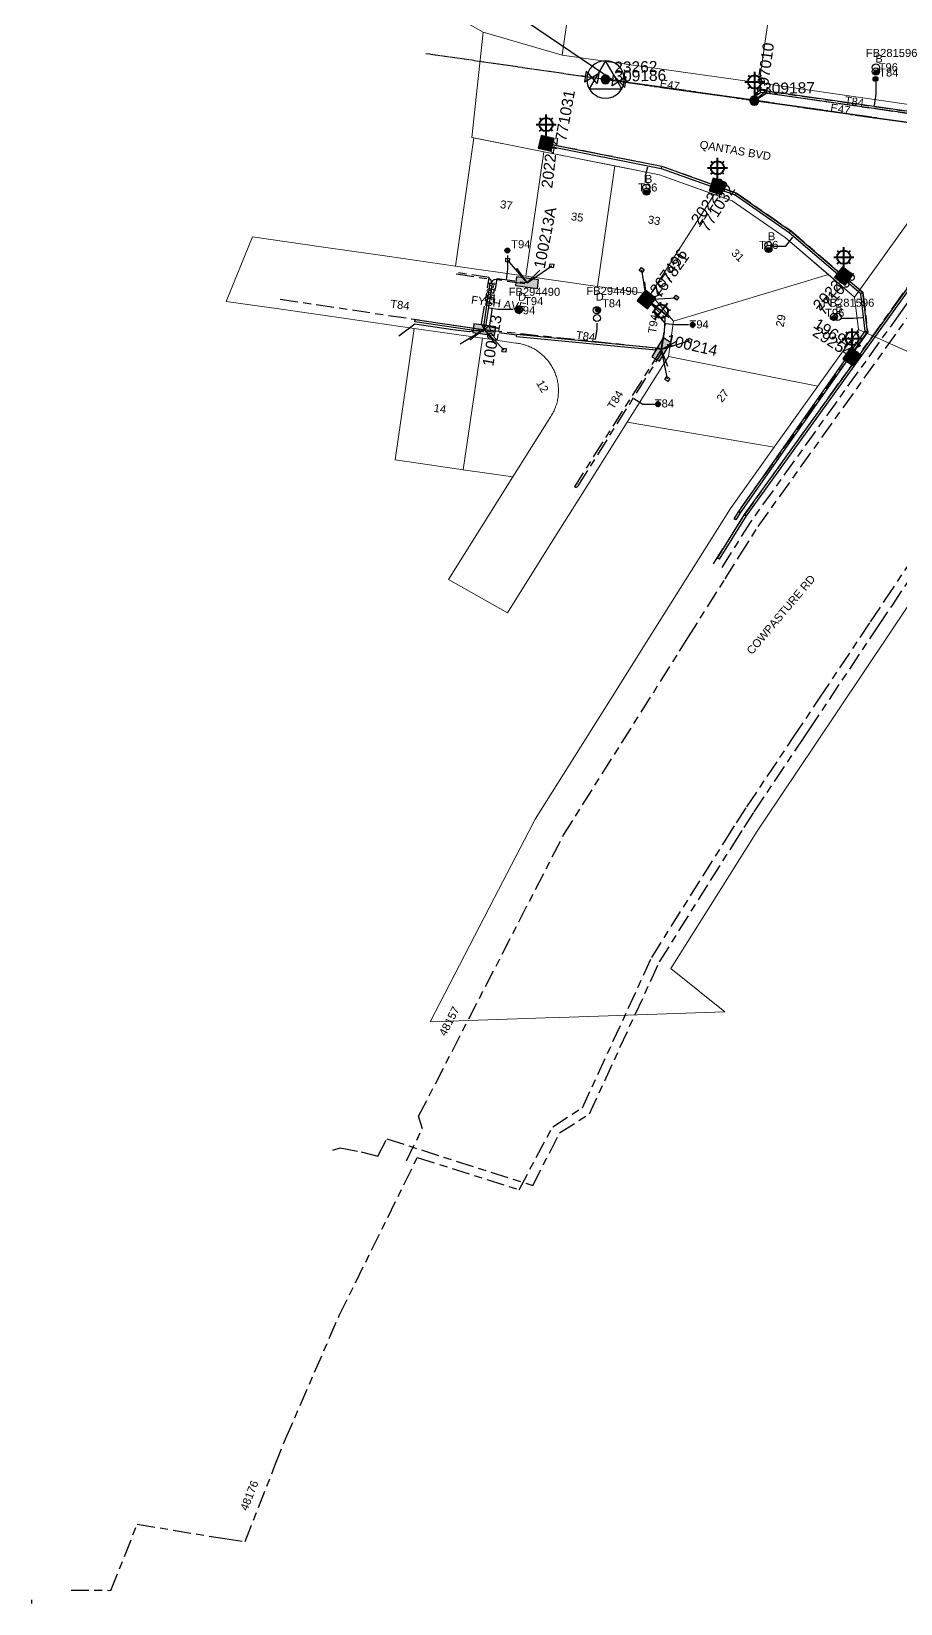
# Model space of a CAD drawing. Header units: metres. Extents: x 300929 to 302396, y 6244220 to 6246836.
# Drawn here: x 301097.3 to 301292.7, y 6244220 to 6244573.6 of the extents above; entities that cross this region are included whole.
import ezdxf
from ezdxf.enums import TextEntityAlignment as Align

# ---------------------------------------------------------------- set-up
doc = ezdxf.new("R2010")
doc.units = ezdxf.units.M
doc.linetypes.add('Cable Exist OH', pattern=[1, 1, 0])
doc.linetypes.add('Cable Exist UG', pattern=[8.2, 4, -1.2, 1.8, -1.2])
doc.layers.get('0').update_dxf_attribs({"color": 6})
doc.layers.add('Cadastre Land Parcels_SP_EXT', color=7, linetype='Continuous', lineweight=5)
doc.layers.add('Cadastre Roads_SP_EXT', color=7, linetype='Continuous', lineweight=5)
for name, color, linetype in [('Duct_SP_EXT', 7, 'Continuous'), ('Equip_LV_EXT', 7, 'Continuous'), ('Equip_SP_SL_EXT', 7, 'Continuous'), ('Mains_HV_EXT', 7, 'Continuous'), ('Mains_LV_EXT', 7, 'Continuous'), ('Mains_SL_EXT', 7, 'Continuous'), ('Services_SP_EXT', 7, 'Continuous'), ('Sub_SP_TR_HV_LV_EXT', 7, 'Continuous'), ('SupportsOH_SP_TR_HV_LV_SL_EXT', 7, 'Continuous'), ('SupportsUG_SP_LV_EXT', 7, 'Continuous'), ('SupportsUG_SP_LV_SL_EXT', 7, 'Continuous'), ('Trench_SP_EXT', 7, 'Continuous')]:
    doc.layers.add(name, color=color, linetype=linetype)
doc.styles.add('COLUMN_LABEL', font='arial.ttf')
doc.styles.add('iecARIAL', font='arial.ttf', dxfattribs={"height": 2})
doc.styles.add('POLE_LABEL', font='arial.ttf')
doc.styles.get("Standard").update_dxf_attribs({"font": 'arial.ttf'})

# ---------------------------------------------------------------- blocks, each defined once
blk = doc.blocks.new('SUB_POLE_EXT')
blk.add_wipeout([(0, 4.22), (0.42, 4.2), (0.83, 4.14), (1.21, 4.05), (1.62, 3.9), (1.99, 3.72), (2.35, 3.51), (2.68, 3.26), (2.99, 2.99), (3.28, 2.66), (3.52, 2.34), (3.76, 1.92), (3.9, 1.62), (4.04, 1.23), (4.18, 0.63), (4.22, 0), (4.18, -0.61), (4.06, -1.15), (3.9, -1.62), (3.58, -2.24), (3.22, -2.73), (2.97, -3.01), (2.68, -3.26), (2.36, -3.5), (2, -3.72), (1.64, -3.89), (1.25, -4.03), (0.82, -4.14), (0.42, -4.2), (0, -4.22), (-0.41, -4.2), (-0.8, -4.15), (-1.21, -4.05), (-1.62, -3.9), (-1.99, -3.73), (-2.35, -3.51), (-2.68, -3.26), (-2.96, -3.02), (-3.23, -2.72), (-3.51, -2.35), (-3.71, -2.01), (-3.91, -1.6), (-4.05, -1.21), (-4.16, -0.76), (-4.22, -0.14), (-4.21, 0.39), (-4.14, 0.83), (-4.03, 1.27), (-3.9, 1.63), (-3.71, 2.02), (-3.5, 2.37), (-3.28, 2.67), (-2.99, 2.99), (-2.68, 3.27), (-2.33, 3.52), (-1.98, 3.73), (-1.63, 3.9), (-1.2, 4.05), (-0.78, 4.15), (-0.4, 4.21)])
blk.add_line((2.16, 0.48), (2.16, 0.48, 0))
blk.add_lwpolyline([(-4.22, 0, 1), (4.22, 0, 1)], format="xyb", close=True)
blk.add_lwpolyline([(2.14, 0.52), (0, 4.22), (-3.66, -2.11), (3.66, -2.11)], close=True)
for tag, height, flags, p in [('STREET_CODE', 0.2, 9, (1.5, 0)), ('ASSET_NUM', 2.5, 8, (2, 2)), ('CONSTRUCTED_VOLTAGE', 0.2, 9, (1.5, -0.2)), ('OPERATING_VOLTAGE', 0.2, 9, (1.5, -0.6)), ('OPERATED_BY', 0.2, 9, (1.5, -0.8)), ('ORIENTATION', 0.2, 9, (1.5, -1.2)), ('OWNED_BY', 0.2, 9, (1.5, -1.4)), ('SECONDARY_VOLTAGE', 0.2, 9, (1.5, -1.6)), ('STATE', 0.2, 9, (1.5, -1.8)), ('SUBSTATION_TYPE', 0.2, 9, (1.5, -2)), ('STREETNAME', 0.2, 9, (1.5, -2.8)), ('SUBURB', 0.2, 9, (1.5, -3)), ('Z', 0.2, 1, (1.5, -3.4)), ('NO_PHASES', 0.2, 9, (1.5, -0.4)), ('MAINTAINED_BY', 0.2, 9, (1.5, -1)), ('USAGE', 0.2, 9, (1.5, -2.2)), ('LEGEND', 0.2, 9, (1.5, -2.4)), ('LOCATION', 0.2, 9, (1.5, -2.6)), ('NOTES', 0.2, 9, (1.5, -3.2))]:
    blk.add_attdef(tag, text='', height=height, dxfattribs=dict(flags=flags)).set_placement(p, align=Align.MIDDLE_LEFT)
blk = doc.blocks.new('COLUMN_EXT')
blk.add_hatch(color=256).paths.add_polyline_path([(-1.49, 1.48), (-1.49, -1.49), (1.48, -1.49), (1.48, 1.48)])
blk.add_lwpolyline([(-1.49, -1.49), (1.48, -1.49), (1.48, 1.48), (-1.49, 1.48)], close=True)
for tag, height, style, flags, p in [('STRUCTURE_PLANT_NUMBER', 0.2, 'POLE_LABEL', 9, (1.81, 0.03)), ('ASSET_NUM', 2.5, 'COLUMN_LABEL', 8, (2, 2)), ('STREET_CODE', 0.2, 'COLUMN_LABEL', 9, (1.81, -0.2))]:
    blk.add_attdef(tag, text='', height=height, dxfattribs=dict(style=style, flags=flags)).set_placement(p, align=Align.MIDDLE_LEFT)
at = {"flags": 1}
blk.add_attdef('Z', (1.81, -2.35), '', height=0.2, dxfattribs=at)
at = {"flags": 9}
for tag, p in [('COLUMN_TYPE', (1.81, -0.4)), ('OWNED_BY', (1.81, -0.6)), ('STATE', (1.81, -0.8)), ('USAGE', (1.81, -1)), ('STREETNAME', (1.81, -1.6)), ('SUBURB', (1.81, -1.8)), ('LEGEND', (1.81, -1.2)), ('LOCATION', (1.81, -1.4)), ('NOTES', (1.81, -2))]:
    blk.add_attdef(tag, text='', height=0.2, dxfattribs=at).set_placement(p, align=Align.MIDDLE_LEFT)
blk = doc.blocks.new('PILLAR_EXT')
blk.add_hatch(color=256).paths.add_polyline_path([(-2.475, 0.99), (-2.475, -0.99), (2.475, -0.99), (2.475, 0.99)])
blk.add_lwpolyline([(-2.475, -0.99), (2.475, -0.99), (2.475, 0.99), (-2.475, 0.99)], close=True)
at = {"style": 'iecARIAL', "flags": 8}
blk.add_attdef('ASSET_NUM', (1.5, 3.5), '', height=2.5, dxfattribs=at)
for tag, p, flags in [('OWNED_BY', (0, -0.2), 9), ('STATE', (0, -0.4), 9), ('SUPPORT_TYPE', (0, -0.6), 9), ('STREETNAME', (0, -1.8), 9), ('SUBURB', (0, -2), 1), ('USAGE', (0, -0.8), 9), ('LEGEND', (0, -1), 9), ('LOCATION', (0, -1.2), 9), ('NOTES', (0, -1.4), 9), ('PARENT', (0, -1.6), 9)]:
    blk.add_attdef(tag, p, '', height=0.2, dxfattribs=dict(flags=flags))
blk = doc.blocks.new('DUCT_EXT')
blk.add_circle((0, 0.8), 0.8)
at = {"flags": 1}
blk.add_attdef('Z', (0, 0), '', height=0.2, dxfattribs=at)
at = {"flags": 9}
for tag, p in [('DUCT_CODE', (0, 0)), ('XSECT_TYPE', (0, -0.2)), ('STATE', (0, -0.6)), ('FB_REFERENCE', (0, -0.4)), ('NOTES', (0, -0.8))]:
    blk.add_attdef(tag, text='', height=0.2, dxfattribs=at).set_placement(p, align=Align.MIDDLE_LEFT)
blk = doc.blocks.new('LV_OH_LINKS_DISTFUSE_EXT')
for p, q in [((0, 0), (0.96, 0)), ((3.84, 0), (4.8, 0))]:
    blk.add_line(p, q)
blk.add_lwpolyline([(3.84, -1.2), (3.84, 1.2), (0.96, -1.2), (0.96, 1.2)], close=True)
at = {"flags": 9}
for tag, p in [('ACTUAL_STATUS', (0, 0)), ('CONSTRUCTED_VOLTAGE', (0, -0.2)), ('OPERATING_VOLTAGE', (0, -0.6)), ('ORIENTATION', (0, -0.8)), ('OWNED_BY', (0, -1)), ('STATE', (0, -1.2)), ('SWITCH_TYPE', (0, -1.4)), ('NO_PHASES', (0, -0.4)), ('USAGE', (0, -1.6)), ('NOTES', (0, -1.8))]:
    blk.add_attdef(tag, text='', height=0.2, dxfattribs=at).set_placement(p, align=Align.MIDDLE_LEFT)
at = {"flags": 1}
blk.add_attdef('Z', (0, 0), '', height=0.2, dxfattribs=at)
blk = doc.blocks.new('*U53')
at = {"lineweight": 40}
for p, q in [((-2.25, 4.22), (2.25, 4.22)), ((-1.46, 5.68), (-1.06, 5.28)), ((0, 1.97), (0, 6.47)), ((1.46, 5.68), (1.06, 5.28)), ((-1.46, 2.76), (-1.06, 3.16)), ((0, 0), (0, 2.72)), ((1.46, 2.76), (1.06, 3.16))]:
    blk.add_line(p, q, dxfattribs=at)
blk.add_circle((0, 4.22), 1.5, dxfattribs=at)
at = {"style": 'iecARIAL', "flags": 8}
blk.add_attdef('ASSET_NUM', (1.5, 1.5), '', height=2.5, dxfattribs=at)
for tag, p, height, flags in [('OPERATING_VOLTAGE', (0.98, -1.65), 0.2, 9), ('ORIENTATION', (0.98, -1.85), 0.2, 9), ('OWNED_BY', (0.98, -2.05), 0.2, 9), ('STATE', (0.98, -2.25), 0.2, 9), ('CONSTRUCTED_VOLTAGE', (0.98, -0.65), 0.2, 9), ('CONTROL_TYPE', (0.98, -0.85), 0.2, 9), ('LANTERN_PURPOSE', (0.98, -1.05), 0.2, 9), ('LANTERN_TYPE', (0.98, -1.25), 0.2, 9), ('NO_PHASES', (0.98, -1.45), 0.2, 9), ('USAGE', (0.98, -2.45), 0.2, 9), ('CEXIST', (0.98, -2.65), 0.2, 9), ('CNEW', (0.98, -2.85), 0.2, 9), ('CNUMBER', (0.98, -3.05), 0.2, 9), ('CREMOVE', (0.98, -3.25), 0.2, 9), ('CREPLACE', (0.98, -3.45), 0.2, 9), ('LKINGHEIGHT', (0.98, -3.65), 0.2, 9), ('LNUMBER', (2.18, -3.25), 2.5, 8), ('LBRACKET', (0.98, -3.85), 0.2, 9), ('LBRACKETVOCAB', (0.98, -4.05), 0.2, 9), ('LCATEGORY', (0.98, -4.25), 0.2, 9), ('LCHARGE1', (0.98, -4.45), 0.2, 9), ('LCHARGE1PERCENT', (0.98, -4.65), 0.2, 9), ('LCHARGE2', (0.98, -4.85), 0.2, 9), ('LCHARGE2PERCENT', (0.98, -5.05), 0.2, 9), ('LCHARGE3', (0.98, -5.25), 0.2, 9), ('LCHARGE3PERCENT', (0.98, -5.45), 0.2, 9), ('LEXIST', (0.98, -5.65), 0.2, 9), ('LLAMP', (0.98, -5.85), 0.2, 9), ('LLAMPVOCAB', (0.98, -6.05), 0.2, 9), ('LMAST', (0.98, -6.25), 0.2, 9), ('LMASTVOCAB', (0.98, -6.45), 0.2, 9), ('LNEW', (0.98, -6.65), 0.2, 9), ('LANTNUMBER', (0.98, -6.85), 0.2, 9), ('LOUTREACH', (0.98, -7.25), 0.2, 9), ('STREETNAME', (0.98, -9.25), 0.2, 9), ('SUBURB', (0.98, -9.45), 0.2, 1), ('LOUTREACHVOCAB', (0.98, -7.45), 0.2, 9), ('LRATECODE', (0.98, -7.65), 0.2, 9), ('LREMOVE', (0.98, -7.85), 0.2, 9), ('LREPLACE', (0.98, -8.05), 0.2, 9), ('LTYPE', (0.98, -8.25), 0.2, 9), ('LTYPEVOCAB', (0.98, -8.45), 0.2, 9), ('LEGEND', (0.98, -8.65), 0.2, 9), ('LOCATION', (0.98, -8.85), 0.2, 9), ('NOTES', (0.98, -9.05), 0.2, 9)]:
    blk.add_attdef(tag, p, '', height=height, dxfattribs=dict(flags=flags))
blk = doc.blocks.new('CCP_EXT')
blk.add_wipeout([(0, 0.57), (0.57, 0), (0, -0.57), (-0.57, 0)])
blk.add_lwpolyline([(-0.57, 0), (0, 0.57), (0.57, 0), (0, -0.57), (-0.57, 0)])
at = {"flags": 1}
blk.add_attdef('Z', (0, 0), '', height=0.2, dxfattribs=at)
at = {"flags": 9}
for tag, p in [('CCP_TYPE', (0, 0)), ('CONSTRUCTED_VOLTAGE', (0, -0.2)), ('OPERATING_VOLTAGE', (0, -0.6)), ('ORIENTATION', (0, -0.8)), ('OWNED_BY', (0, -1)), ('STATE', (0, -1.8)), ('NO_PHASES', (0, -0.4)), ('USAGE', (0, -1.2)), ('LEGEND', (0, -1.4)), ('LIFE_SUPPORT', (0, -1.6)), ('NOTES', (0, -2))]:
    blk.add_attdef(tag, text='', height=0.2, dxfattribs=at).set_placement(p, align=Align.MIDDLE_LEFT)
blk = doc.blocks.new('POLE_EXT')
blk.add_hatch(color=256).paths.add_polyline_path([(-1, 0, 1), (1, 0, 1)])
blk.add_lwpolyline([(-1, 0, 1), (1, 0, 1)], format="xyb", close=True)
for tag, height, flags, p in [('pNumber', 2.5, 8, (-17.84, 2.07)), ('OWNED_BY', 0.2, 9, (1.35, -0.4)), ('SPECIAL_USE', 0.2, 9, (1.35, -0.8)), ('STATE', 0.2, 9, (1.35, -1)), ('cLV', 0.2, 9, (1.35, -1.4)), ('hDepth', 0.2, 9, (1.35, -1.6)), ('hDia', 0.2, 9, (1.35, -1.8)), ('cHV', 0.2, 9, (1.35, -2)), ('cLinedev', 0.2, 9, (1.35, -3.4)), ('PARENT', 0.2, 9, (1.35, -0.6)), ('USAGE', 0.2, 9, (1.35, -1.2)), ('LBRACKET', 0.2, 9, (1.35, -2.2)), ('LExisting', 0.2, 9, (1.35, -2.4)), ('LANTNUMBER', 0.2, 9, (1.35, -2.6)), ('LOther', 0.2, 9, (1.35, -2.8)), ('LRemove', 0.2, 9, (1.35, -3)), ('LEGEND', 0.2, 9, (1.35, -3.2)), ('LOCATION', 0.2, 9, (1.35, -3.6)), ('pExisting', 0.2, 9, (1.35, -3.8)), ('pFooting', 0.2, 9, (1.35, -4.4)), ('pNew', 0.2, 9, (1.35, -4.6)), ('pRelocate', 0.2, 9, (1.35, -5)), ('pRemove', 0.2, 9, (1.35, -5.2)), ('pReplace', 0.2, 9, (1.35, -5.4)), ('pStay', 0.2, 9, (1.35, -5.6)), ('pType', 0.2, 9, (1.35, -5.8)), ('cspan', 0.2, 9, (1.35, -6)), ('STREETNAME', 0.2, 9, (1.35, -6.2)), ('SUBURB', 0.2, 9, (1.35, -6.4)), ('OPERATED_BY', 0.2, 9, (1.36, -7.01)), ('PFNUMBER', 0.2, 9, (1.35, -4)), ('NEWPFNUMBER', 0.2, 9, (1.35, -4.2)), ('NOTES', 0.2, 9, (1.35, -6.6)), ('MAINTAINED_BY', 0.2, 9, (1.36, -6.81))]:
    blk.add_attdef(tag, text='', height=height, dxfattribs=dict(flags=flags)).set_placement(p, align=Align.MIDDLE_LEFT)
at = {"style": 'POLE_LABEL'}
for tag, height, flags, p in [('STRUCTURE_PLANT_NUMBER', 0.2, 9, (1.35, 0.03)), ('ASSET_NUM', 2.5, 8, (2, 2)), ('STREET_CODE', 0.2, 9, (1.35, -0.2))]:
    blk.add_attdef(tag, text='', height=height, dxfattribs=dict(at, flags=flags)).set_placement(p, align=Align.MIDDLE_LEFT)
at = {"flags": 1}
blk.add_attdef('Z', (1.35, -7.33), '', height=0.2, dxfattribs=at)
blk = doc.blocks.new('CABLE_LARGE_EXT')
h = blk.add_hatch(color=256)
edge = h.paths.add_edge_path()
edge.add_arc((0, 0.55), 0.55, 0, 360)
blk.add_circle((0, 0.55), 0.55)
at = {"flags": 1}
blk.add_attdef('Z', (0, 0), '', height=0.2, dxfattribs=at)
at = {"flags": 9}
for tag, p in [('COND_CODE', (0, 0)), ('STATE', (0, -0.4)), ('XSECT_SIZE', (0, -0.6)), ('FB_REFERENCE', (0, -0.2)), ('NOTES', (0, -0.8))]:
    blk.add_attdef(tag, text='', height=0.2, dxfattribs=at).set_placement(p, align=Align.MIDDLE_LEFT)

msp = doc.modelspace()

# ---------------------------------------------------------------- linework, layer by layer
at = {"layer": 'Cadastre Land Parcels_SP_EXT', "linetype": 'Continuous'}
for points in [[(301365.35, 6244623.15), (301393.24, 6244665.07), (301405.81, 6244693.79), (301282.41, 6244711.31), (301260.85, 6244562.09), (301311.59, 6244554.74), (301323.37, 6244560.02), (301365.35, 6244623.15)], [(301212.44, 6244546.58), (301196.72, 6244549.68), (301192.56, 6244520.86), (301208.4, 6244518.58), (301212.44, 6244546.58)], [(301228.45, 6244543.41), (301212.44, 6244546.58), (301208.4, 6244518.58), (301224.53, 6244516.25), (301228.45, 6244543.41)], [(301250.78, 6244536.99), (301238.45, 6244541.43), (301228.45, 6244543.41), (301224.53, 6244516.25), (301236.41, 6244514.53), (301250.78, 6244536.99)], [(301276.44, 6244518.94), (301266.73, 6244527.27), (301254.78, 6244535.55), (301250.78, 6244536.99), (301236.41, 6244514.53), (301241.59, 6244508.45), (301276.44, 6244518.94)], [(301283.19, 6244506.59), (301282.31, 6244513.91), (301276.44, 6244518.94), (301241.59, 6244508.45), (301240.45, 6244500.53), (301274.09, 6244493.86), (301283.19, 6244506.59)], [(301198.64, 6244504.63), (301183.3, 6244506.84), (301179.01, 6244477.27), (301182.72, 6244476.73), (301194.35, 6244475.05), (301198.64, 6244504.63)], [(301214.06, 6244487.06), (301214.21, 6244487.31), (301214.36, 6244487.56), (301214.5, 6244487.82), (301214.63, 6244488.08), (301214.75, 6244488.34), (301214.87, 6244488.61), (301214.98, 6244488.88), (301215.09, 6244489.15), (301215.18, 6244489.42), (301215.27, 6244489.7), (301215.35, 6244489.98), (301215.43, 6244490.26), (301215.49, 6244490.55), (301215.55, 6244490.83), (301215.6, 6244491.12), (301215.65, 6244491.41), (301215.68, 6244491.7), (301215.71, 6244491.99), (301215.73, 6244492.28), (301215.74, 6244492.57), (301215.74, 6244492.86), (301215.74, 6244493.15), (301215.73, 6244493.44), (301215.71, 6244493.73), (301215.68, 6244494.02), (301215.65, 6244494.31), (301215.6, 6244494.6), (301215.55, 6244494.88), (301215.49, 6244495.17), (301215.43, 6244495.45), (301215.35, 6244495.73), (301215.27, 6244496.01), (301215.18, 6244496.29), (301215.08, 6244496.57), (301214.98, 6244496.84), (301214.87, 6244497.11), (301214.75, 6244497.37), (301214.62, 6244497.64), (301214.49, 6244497.9), (301214.35, 6244498.15), (301214.2, 6244498.4), (301214.05, 6244498.65), (301213.89, 6244498.89), (301213.72, 6244499.13), (301213.55, 6244499.37), (301213.37, 6244499.6), (301213.18, 6244499.82), (301212.99, 6244500.04), (301212.79, 6244500.25), (301212.59, 6244500.46), (301212.38, 6244500.66), (301212.17, 6244500.86), (301211.95, 6244501.05), (301211.73, 6244501.24), (301211.5, 6244501.42), (301211.26, 6244501.59), (301211.02, 6244501.76), (301210.78, 6244501.92), (301210.53, 6244502.07), (301210.28, 6244502.22), (301210.02, 6244502.36), (301209.77, 6244502.49), (301209.5, 6244502.62), (301209.24, 6244502.74), (301208.97, 6244502.85), (301208.7, 6244502.95), (301208.42, 6244503.05), (301208.14, 6244503.14), (301207.86, 6244503.22), (301207.58, 6244503.29), (301207.3, 6244503.36), (301207.01, 6244503.42), (301206.73, 6244503.47), (301206.44, 6244503.51), (301206.15, 6244503.55), (301198.64, 6244504.63), (301194.35, 6244475.05), (301205.5, 6244473.44), (301213.9, 6244486.82), (301213.9, 6244486.82), (301214.06, 6244487.06)], [(301274.09, 6244493.86), (301240.45, 6244500.53), (301231.2, 6244485.79), (301264.26, 6244480.11), (301274.09, 6244493.86)]]:
    msp.add_lwpolyline(points, close=True, dxfattribs=at)
at = {"layer": 'Duct_SP_EXT'}
for p, q in [((301261.09, 6244560.45), (301260.14, 6244559.66)), ((301260.14, 6244559.66), (301260.29, 6244559.47)), ((301260.45, 6244559.29), (301260.29, 6244559.47)), ((301261.23, 6244559.94), (301260.45, 6244559.29)), ((301300.87, 6244554.77), (301261.09, 6244560.45)), ((301261.09, 6244560.45), (301261.16, 6244560.19)), ((301261.23, 6244559.94), (301261.16, 6244560.19)), ((301300.81, 6244554.29), (301261.23, 6244559.94)), ((301212.88, 6244547.98), (301212.93, 6244548.21)), ((301212.88, 6244547.98), (301238.84, 6244542.84)), ((301212.98, 6244548.45), (301212.93, 6244548.21)), ((301212.98, 6244548.45), (301238.97, 6244543.31)), ((301238.84, 6244542.84), (301238.91, 6244543.08)), ((301238.97, 6244543.31), (301238.91, 6244543.08)), ((301238.97, 6244543.31), (301251.44, 6244538.82)), ((301238.84, 6244542.84), (301251.28, 6244538.36)), ((301251.28, 6244538.36), (301251.36, 6244538.59)), ((301251.44, 6244538.82), (301251.36, 6244538.59)), ((301251.38, 6244538.33), (301251.46, 6244538.56)), ((301251.38, 6244538.33), (301255.46, 6244536.86)), ((301251.54, 6244538.78), (301251.46, 6244538.56)), ((301251.54, 6244538.78), (301255.68, 6244537.29)), ((301255.46, 6244536.86), (301255.57, 6244537.08)), ((301255.46, 6244536.86), (301267.63, 6244528.42)), ((301255.68, 6244537.29), (301255.57, 6244537.08)), ((301255.68, 6244537.29), (301267.92, 6244528.8)), ((301283.54, 6244501.04), (301309.44, 6244537.16)), ((301283.93, 6244500.76), (301309.83, 6244536.89)), ((301267.63, 6244528.42), (301267.78, 6244528.61)), ((301267.63, 6244528.42), (301279.6, 6244518.15)), ((301267.92, 6244528.8), (301267.78, 6244528.61)), ((301267.92, 6244528.8), (301279.92, 6244518.52)), ((301279.6, 6244518.15), (301279.76, 6244518.34)), ((301279.64, 6244518.12), (301279.8, 6244518.3)), ((301279.92, 6244518.52), (301279.76, 6244518.34)), ((301279.96, 6244518.48), (301279.8, 6244518.3)), ((301284.14, 6244514.9), (301279.96, 6244518.48)), ((301198.94, 6244507.35), (301200.42, 6244517.05)), ((301199.42, 6244507.28), (301200.9, 6244516.98)), ((301200.42, 6244517.05), (301200.66, 6244517.01)), ((301200.9, 6244516.98), (301200.66, 6244517.01)), ((301283.69, 6244514.65), (301279.64, 6244518.12)), ((301283.69, 6244514.65), (301283.91, 6244514.77)), ((301284.14, 6244514.9), (301283.91, 6244514.77)), ((301285.21, 6244506.08), (301284.14, 6244514.9)), ((301284.71, 6244506.2), (301283.69, 6244514.65)), ((301183.43, 6244508.3), (301183.47, 6244508.54)), ((301198.84, 6244506.08), (301183.43, 6244508.3)), ((301183.5, 6244508.77), (301183.47, 6244508.54)), ((301198.91, 6244506.55), (301183.5, 6244508.77)), ((301198.84, 6244506.08), (301198.87, 6244506.32)), ((301198.91, 6244506.55), (301198.87, 6244506.32)), ((301198.94, 6244507.35), (301199.18, 6244507.32)), ((301199.42, 6244507.28), (301199.18, 6244507.32)), ((301206.31, 6244505.06), (301206.34, 6244505.3)), ((301206.31, 6244505.06), (301237.64, 6244502)), ((301206.36, 6244505.54), (301206.34, 6244505.3)), ((301206.36, 6244505.54), (301237.68, 6244502.47)), ((301280.88, 6244500.84), (301284.71, 6244506.2)), ((301281.27, 6244500.56), (301285.21, 6244506.08)), ((301284.71, 6244506.2), (301284.96, 6244506.14)), ((301285.21, 6244506.08), (301284.96, 6244506.14)), ((301237.64, 6244502), (301237.66, 6244502.24)), ((301237.68, 6244502.47), (301237.66, 6244502.24)), ((301280.88, 6244500.84), (301256.23, 6244465.66)), ((301281.27, 6244500.56), (301256.63, 6244465.39)), ((301257.59, 6244465), (301283.54, 6244501.04)), ((301257.99, 6244464.73), (301283.93, 6244500.76)), ((301280.88, 6244500.84), (301281.07, 6244500.7)), ((301280.88, 6244500.84), (301281.07, 6244500.7)), ((301281.27, 6244500.56), (301281.07, 6244500.7)), ((301281.27, 6244500.56), (301281.07, 6244500.7)), ((301283.54, 6244501.04), (301283.74, 6244500.9)), ((301283.93, 6244500.76), (301283.74, 6244500.9)), ((301256.23, 6244465.66), (301255.21, 6244464.04)), ((301256.63, 6244465.39), (301255.61, 6244463.78)), ((301256.23, 6244465.66), (301256.43, 6244465.53)), ((301256.63, 6244465.39), (301256.43, 6244465.53)), ((301251.52, 6244455.2), (301257.59, 6244465)), ((301251.93, 6244454.95), (301257.99, 6244464.73)), ((301255.21, 6244464.04), (301255.41, 6244463.91)), ((301255.61, 6244463.78), (301255.41, 6244463.91)), ((301257.59, 6244465), (301257.79, 6244464.86)), ((301257.99, 6244464.73), (301257.79, 6244464.86)), ((301251.52, 6244455.2), (301251.73, 6244455.07)), ((301251.93, 6244454.95), (301251.73, 6244455.07))]:
    msp.add_line(p, q, dxfattribs=at)
for points in [[(301287.13, 6244562.21), (301287.13, 6244559.52), (301286.7, 6244556.97)], [(301235.34, 6244539.66), (301235.33, 6244541.25), (301235.8, 6244543.21)], [(301263.67, 6244525.32), (301266.87, 6244525.32), (301268.42, 6244527.39)], [(301205.57, 6244511.1), (301202.14, 6244511.1), (301200.2, 6244511.43)], [(301224.39, 6244508.01), (301224.39, 6244506.66), (301224.02, 6244504.39)], [(301244.97, 6244507.62), (301241.86, 6244507.62), (301239.95, 6244507.86)], [(301279.22, 6244509.13), (301281.97, 6244509.13), (301284.1, 6244509.34)], [(301237.43, 6244489.76), (301234.7, 6244489.76), (301232.72, 6244491)]]:
    msp.add_lwpolyline(points, dxfattribs=at)
at = {"layer": 'Mains_HV_EXT', "linetype": 'Cable Exist UG'}
for points in [[(301250.59, 6244453.88), (301257.31, 6244464.53), (301291.01, 6244511.58), (301291.01, 6244511.58), (301302.26, 6244527.3), (301325.87, 6244558.35), (301325.87, 6244558.35), (301331.01, 6244566.08)], [(301332.99, 6244565.47), (301327.5, 6244557.19), (301303.87, 6244526.11), (301292.63, 6244510.41), (301258.97, 6244463.41), (301252.32, 6244452.85)], [(301106.17, 6244223.08), (301115.13, 6244223.01), (301115.13, 6244223.01), (301121.04, 6244237.89), (301140.7, 6244234.65), (301145.27, 6244233.98), (301152, 6244251.12), (301154.39, 6244257.07), (301166.46, 6244284.85), (301184.01, 6244320.34), (301206.88, 6244313.12), (301206.88, 6244313.12), (301214.44, 6244327.28), (301214.44, 6244327.28), (301221.13, 6244331.56), (301236.72, 6244365.35), (301248.25, 6244383.74), (301253.23, 6244391.61), (301255.77, 6244395.67), (301258.09, 6244399.24), (301268.52, 6244414.81), (301274.46, 6244423.68), (301274.46, 6244423.68), (301285.92, 6244440.85), (301289.08, 6244445.59), (301296.07, 6244456.01)], [(301165.02, 6244322), (301166.65, 6244322.57), (301171.4, 6244321.67), (301175.16, 6244320.69), (301177.13, 6244324.56), (301209.99, 6244314.05), (301209.99, 6244314.05), (301215.98, 6244325.89), (301222.7, 6244330.19), (301238.48, 6244364.4), (301238.48, 6244364.4), (301249.94, 6244382.68), (301254.92, 6244390.54), (301254.92, 6244390.54), (301257.46, 6244394.6), (301259.75, 6244398.14), (301259.75, 6244398.14), (301270.89, 6244414.78), (301272.11, 6244416.59), (301272.11, 6244416.59), (301287.58, 6244439.74), (301290.74, 6244444.48), (301290.74, 6244444.48), (301297.74, 6244454.92)], [(301097.25, 6244220.84), (301097.25, 6244220.04)]]:
    msp.add_lwpolyline(points, dxfattribs=at)
at = {"layer": 'Mains_LV_EXT', "linetype": 'Cable Exist OH'}
msp.add_lwpolyline([(301259.69, 6244558.13), (301301.37, 6244552.14)], dxfattribs=at)
at = {"layer": 'Mains_LV_EXT', "linetype": 'Cable Exist UG'}
for points in [[(301259.79, 6244558.07), (301262.61, 6244559.81), (301262.61, 6244559.81), (301302.31, 6244554.07)], [(301199.05, 6244506.57), (301198.43, 6244507.93), (301200.19, 6244518.28), (301200.19, 6244518.28), (301192.75, 6244519.42)], [(301199.05, 6244506.57), (301200.28, 6244507.55), (301201.97, 6244518.08), (301201.97, 6244518.08), (301208.67, 6244517.14)], [(301153.19, 6244513.43), (301199.05, 6244506.57)], [(301235.47, 6244513.43), (301239.68, 6244509.16), (301239.68, 6244509.16), (301239.51, 6244506.07), (301238.87, 6244502.09)]]:
    msp.add_lwpolyline(points, dxfattribs=at)
at = {"layer": 'Mains_SL_EXT', "linetype": 'Cable Exist UG'}
for points in [[(301259.75, 6244558.05), (301262.35, 6244560.27), (301302.99, 6244554.43), (301302.99, 6244554.43), (301311.81, 6244553.19), (301322.79, 6244558.07), (301325.98, 6244557.58), (301325.98, 6244557.58), (301329.78, 6244563.26), (301329.52, 6244565.69)], [(301212.97, 6244548.49), (301238.99, 6244543.37), (301249.6, 6244539.54), (301251.49, 6244538.75)], [(301251.49, 6244538.75), (301252.98, 6244538.33), (301252.98, 6244538.33), (301255.71, 6244537.34), (301267.96, 6244528.85), (301278.42, 6244519.88), (301279.89, 6244518.64)], [(301279.89, 6244518.64), (301281.79, 6244516.99), (301281.79, 6244516.99), (301284.2, 6244514.93), (301285.27, 6244506.06), (301282.78, 6244502.58), (301281.78, 6244500.39)], [(301256.37, 6244465.61), (301256.8, 6244466.52), (301256.8, 6244466.52), (301280.48, 6244499.45), (301281.78, 6244500.39)]]:
    msp.add_lwpolyline(points, dxfattribs=at)
at = {"layer": 'Services_SP_EXT'}
for points in [[(301198.87, 6244506.6), (301195.65, 6244506.07), (301195.65, 6244506.07), (301192.01, 6244506.56), (301192.01, 6244506.56), (301183.44, 6244507.78), (301179.86, 6244505.11)], [(301199.05, 6244506.57), (301193.64, 6244503.29)]]:
    msp.add_lwpolyline(points, dxfattribs=at)
at = {"layer": 'Trench_SP_EXT', "linetype": 'Cable Exist UG'}
for points in [[(301259.79, 6244558.07), (301259.92, 6244559.15), (301260.64, 6244559.76)], [(301238.87, 6244502.09), (301239.8, 6244507.93), (301235.53, 6244512.94)], [(301199.05, 6244506.57), (301195.63, 6244504.03)], [(301206.34, 6244505.3), (301198.98, 6244506.28)], [(301199.05, 6244506.57), (301199.18, 6244507.32)], [(301238.87, 6244502.09), (301237.66, 6244502.24)]]:
    msp.add_lwpolyline(points, dxfattribs=at)
for points in [[(301192.75, 6244519.11), (301200.19, 6244517.99), (301200.19, 6244517.99, -0.425696), (301200.66, 6244517.01)], [(301208.16, 6244516.89), (301201.44, 6244517.82), (301201.44, 6244517.82, 0.348601), (301200.66, 6244517.01)]]:
    msp.add_lwpolyline(points, format="xyb", dxfattribs=at)

# ---------------------------------------------------------------- block references
at = {"layer": 'Duct_SP_EXT'}
for name, p in [('DUCT_EXT', (301287.11, 6244564.76)), ('DUCT_EXT', (301287.11, 6244563.83)), ('CABLE_LARGE_EXT', (301287.2, 6244563.9)), ('DUCT_EXT', (301235.48, 6244537.7)), ('DUCT_EXT', (301235.55, 6244536.82)), ('CABLE_LARGE_EXT', (301235.6, 6244536.9)), ('DUCT_EXT', (301262.95, 6244524.77)), ('DUCT_EXT', (301262.95, 6244523.94)), ('CABLE_LARGE_EXT', (301262.95, 6244523.94)), ('DUCT_EXT', (301206.83, 6244510.21)), ('CABLE_LARGE_EXT', (301206.81, 6244510.86)), ('CABLE_LARGE_EXT', (301206.83, 6244510.21)), ('CABLE_LARGE_EXT', (301224.64, 6244510.47)), ('CABLE_LARGE_EXT', (301245.9, 6244507.12)), ('DUCT_EXT', (301277.68, 6244508.64)), ('CABLE_LARGE_EXT', (301277.69, 6244508.64)), ('DUCT_EXT', (301278.54, 6244508.65)), ('CABLE_LARGE_EXT', (301238.11, 6244489.26))]:
    msp.add_blockref(name, p, dxfattribs=at)
for name, p, rotation in [('CABLE_LARGE_EXT', (301287.57, 6244562.94), 90.04792255373499), ('DUCT_EXT', (301225.17, 6244510.94), 90), ('DUCT_EXT', (301225.2, 6244509.18), 90)]:
    msp.add_blockref(name, p, dxfattribs=dict(at, rotation=rotation))
at = {"layer": 'Equip_SP_SL_EXT'}
ref = msp.add_blockref('*U53', (301259.87, 6244558.08), dxfattribs=at)
ref.add_attrib('ASSET_NUM', '197010', dxfattribs={"layer": '0', "height": 2.5, "rotation": 81.9251, "style": 'iecARIAL'}).set_placement((301261.37, 6244559.58), align=Align.MIDDLE_LEFT)
ref = msp.add_blockref('*U53', (301212.97, 6244548.49), dxfattribs=at)
ref.add_attrib('ASSET_NUM', '202242', dxfattribs={"layer": '0', "height": 2.5, "rotation": 83.2489, "style": 'iecARIAL'}).set_placement((301214.47, 6244549.99), align=Align.MIDDLE_RIGHT)
ref = msp.add_blockref('*U53', (301251.49, 6244538.75), dxfattribs=at)
ref.add_attrib('ASSET_NUM', '202243', dxfattribs={"layer": '0', "height": 2.5, "rotation": 55.3048, "style": 'iecARIAL'}).set_placement((301252.99, 6244540.25), align=Align.MIDDLE_RIGHT)
ref = msp.add_blockref('*U53', (301235.56, 6244513.36), dxfattribs=dict(at, rotation=231.305881270234))
ref.add_attrib('ASSET_NUM', '207496', dxfattribs={"layer": '0', "height": 2.5, "rotation": 54.2858, "style": 'iecARIAL'}).set_placement((301237.06, 6244514.86), align=Align.MIDDLE_LEFT)
ref = msp.add_blockref('*U53', (301279.89, 6244518.64), dxfattribs=at)
ref.add_attrib('ASSET_NUM', '202241', dxfattribs={"layer": '0', "height": 2.5, "rotation": 48.1221, "style": 'iecARIAL'}).set_placement((301281.39, 6244520.14), align=Align.MIDDLE_RIGHT)
ref = msp.add_blockref('*U53', (301281.78, 6244500.39), dxfattribs=at)
ref.add_attrib('ASSET_NUM', '196977', dxfattribs={"layer": '0', "height": 2.5, "rotation": 326.9598, "style": 'iecARIAL'}).set_placement((301283.28, 6244501.89), align=Align.MIDDLE_RIGHT)
at = {"layer": 'Sub_SP_TR_HV_LV_EXT'}
ref = msp.add_blockref('SUB_POLE_EXT', (301226.32, 6244562.85), dxfattribs=at)
ref.add_attrib('ASSET_NUM', '23262', dxfattribs={"layer": '0', "height": 2.5, "rotation": 1}).set_placement((301228.32, 6244563.6), align=Align.BOTTOM_LEFT)
at = {"layer": 'SupportsOH_SP_TR_HV_LV_SL_EXT'}
ref = msp.add_blockref('POLE_EXT', (301259.79, 6244558.07), dxfattribs=at)
ref.add_attrib('ASSET_NUM', '309187', dxfattribs={"layer": '0', "height": 2.5, "rotation": 1, "style": 'POLE_LABEL'}).set_placement((301261.79, 6244558.82), align=Align.BOTTOM_LEFT)
at = {"layer": 'SupportsUG_SP_LV_EXT'}
ref = msp.add_blockref('PILLAR_EXT', (301208.67, 6244517.14), dxfattribs=dict(at, rotation=352.6864023386473))
ref.add_attrib('ASSET_NUM', '100213A', dxfattribs={"layer": '0', "height": 2.5, "rotation": 78.905, "style": 'iecARIAL'}).set_placement((301210.17, 6244520.64), align=Align.TOP_LEFT)
ref = msp.add_blockref('PILLAR_EXT', (301199.05, 6244506.57), dxfattribs=dict(at, rotation=172.2415032355524))
ref.add_attrib('ASSET_NUM', '100213', dxfattribs={"layer": '0', "height": 2.5, "rotation": 80.349, "style": 'iecARIAL'}).set_placement((301200.55, 6244510.07), align=Align.TOP_RIGHT)
ref = msp.add_blockref('PILLAR_EXT', (301238.87, 6244502.09), dxfattribs=dict(at, rotation=239.4424590583636))
ref.add_attrib('ASSET_NUM', '100214', dxfattribs={"layer": '0', "height": 2.5, "rotation": 347.3003, "style": 'iecARIAL'}).set_placement((301240.37, 6244505.59), align=Align.TOP_LEFT)
at = {"layer": 'SupportsUG_SP_LV_SL_EXT'}
ref = msp.add_blockref('COLUMN_EXT', (301212.97, 6244548.49), dxfattribs=dict(at, rotation=346.6734044103768))
ref.add_attrib('ASSET_NUM', '771031', dxfattribs={"layer": '0', "height": 2.5, "rotation": 79.8085, "style": 'COLUMN_LABEL'}).set_placement((301214.97, 6244549.24), align=Align.TOP_LEFT)
ref = msp.add_blockref('COLUMN_EXT', (301251.49, 6244538.75), dxfattribs=dict(at, rotation=341.5813890146845))
ref.add_attrib('ASSET_NUM', '771032', dxfattribs={"layer": '0', "height": 2.5, "rotation": 57.6334, "style": 'COLUMN_LABEL'}).set_placement((301253.49, 6244539.5), align=Align.TOP_RIGHT)
ref = msp.add_blockref('COLUMN_EXT', (301235.56, 6244513.36), dxfattribs=dict(at, rotation=231.305881270234))
ref.add_attrib('ASSET_NUM', '767821', dxfattribs={"layer": '0', "height": 2.5, "rotation": 54.9866, "style": 'COLUMN_LABEL'}).set_placement((301237.56, 6244514.11), align=Align.MIDDLE_LEFT)
ref = msp.add_blockref('COLUMN_EXT', (301279.89, 6244518.64), dxfattribs=dict(at, rotation=322.8887022777217))
ref.add_attrib('ASSET_NUM', '771030', dxfattribs={"layer": '0', "height": 2.5, "rotation": 50.3558, "style": 'COLUMN_LABEL'}).set_placement((301281.89, 6244519.39), align=Align.MIDDLE_RIGHT)
ref = msp.add_blockref('COLUMN_EXT', (301281.78, 6244500.39), dxfattribs=dict(at, rotation=325.3266210339627))
ref.add_attrib('ASSET_NUM', '292546', dxfattribs={"layer": '0', "height": 2.5, "rotation": 326.9198, "style": 'COLUMN_LABEL'}).set_placement((301283.78, 6244501.14), align=Align.TOP_RIGHT)

# ---------------------------------------------------------------- texts
at = {"layer": 'Cadastre Land Parcels_SP_EXT'}
for s, rotation, p in [('37', 352.1363, (301202.53, 6244533.92)), ('35', 352.1331, (301218.46, 6244531.2)), ('33', 349.8309, (301235.73, 6244530.52)), ('31', 315.3794, (301254.46, 6244523.62)), ('29', 79.769, (301266.35, 6244507.05)), ('12', 300.1887, (301210.68, 6244494.57)), ('27', 51.7462, (301252.5, 6244490.07)), ('14', 352.1352, (301187.61, 6244488.11))]:
    msp.add_text(s, height=1.8, rotation=rotation, dxfattribs=at).set_placement(p)
at = {"layer": 'Cadastre Roads_SP_EXT'}
for s, rotation, p in [('QANTAS BVD', 350.198, (301247.38, 6244547.39)), ('FYSH AVE', 352.1348, (301196.02, 6244512.45)), ('COWPASTURE RD', 49.9937, (301259.26, 6244433.34))]:
    msp.add_text(s, height=1.8, rotation=rotation, dxfattribs=at).set_placement(p)
at = {"layer": 'Duct_SP_EXT'}
for s, p in [('FB281596', (301284.85, 6244567.91)), ('B', (301286.97, 6244566.64)), ('T96', (301287.74, 6244564.69)), ('T84', (301287.85, 6244563.51)), ('T96', (301233.65, 6244537.65)), ('B', (301235.17, 6244539.57)), ('T94', (301205.12, 6244524.89)), ('T96', (301260.87, 6244524.73)), ('B', (301262.82, 6244526.67)), ('FB294490', (301204.53, 6244514.19)), ('D', (301206.66, 6244513.06)), ('FB294490', (301222.01, 6244514.38)), ('D', (301224.11, 6244513.09)), ('T94', (301206.19, 6244510.03)), ('T94', (301208, 6244512.08)), ('T84', (301225.53, 6244511.61)), ('FB281596', (301275.16, 6244511.73)), ('T96', (301275.69, 6244509.46)), ('B', (301277.99, 6244510.56)), ('T94', (301245.2, 6244506.87)), ('T84', (301237.39, 6244489.08))]:
    msp.add_text(s, height=1.8, dxfattribs=at).set_placement(p)
at = {"layer": 'Mains_HV_EXT'}
for s, rotation, p in [('48157', 62.7567, (301190.37, 6244347.51)), ('48157', 62.7567, (301190.37, 6244347.51)), ('48157', 62.7567, (301190.37, 6244347.51)), ('48157', 62.7567, (301190.37, 6244347.51)), ('48157', 62.7567, (301190.37, 6244347.51)), ('48176', 68.5593, (301145.78, 6244240.76)), ('48176', 68.5593, (301145.78, 6244240.76)), ('48176', 68.5593, (301145.78, 6244240.76)), ('48176', 68.5593, (301145.78, 6244240.76)), ('48176', 68.5593, (301145.78, 6244240.76))]:
    msp.add_text(s, height=1.8, rotation=rotation, dxfattribs=at).set_placement(p)
at = {"layer": 'Mains_LV_EXT'}
for s, rotation, p in [('E47', 350.6712, (301276.78, 6244555.68)), ('T84', 351.7673, (301280, 6244557.29)), ('T94', 78.8294, (301200.97, 6244512.91)), ('T94', 78.7507, (301200.97, 6244511.58)), ('T84', 352.3995, (301177.84, 6244511.54)), ('T94', 80.807, (301237.61, 6244505.58)), ('T84', 351.9552, (301219.58, 6244504.52)), ('T84', 58.4794, (301228.13, 6244488.48))]:
    msp.add_text(s, height=1.8, rotation=rotation, dxfattribs=at).set_placement(p)

# ---------------------------------------------------------------- next in the draw order: linework, layer by layer
at = {"layer": 'Cadastre Land Parcels_SP_EXT', "linetype": 'Continuous'}
msp.add_lwpolyline([(301223.84, 6244618.95), (301216.55, 6244568.28), (301260.85, 6244562.09), (301282.41, 6244711.31)], dxfattribs=at)
msp.add_lwpolyline([(301182.53, 6244582.73), (301198.85, 6244573.51), (301216.55, 6244568.28), (301223.84, 6244618.95), (301188.46, 6244624.07), (301182.53, 6244582.73)], close=True, dxfattribs=at)
at = {"layer": 'Mains_HV_EXT', "linetype": 'Cable Exist OH'}
msp.add_lwpolyline([(301301.37, 6244552.14), (301259.63, 6244558.16), (301226.35, 6244562.91)], dxfattribs=at)
at = {"layer": 'Mains_LV_EXT', "linetype": 'Cable Exist OH'}
for points in [[(301185.92, 6244568.72), (301211.5, 6244565.01), (301226.45, 6244562.83)], [(301226.45, 6244562.83), (301259.69, 6244558.13)]]:
    msp.add_lwpolyline(points, dxfattribs=at)
at = {"layer": 'Services_SP_EXT'}
msp.add_lwpolyline([(301160.31, 6244608.65), (301228.3, 6244562.57)], dxfattribs=at)

# ---------------------------------------------------------------- next in the draw order: block references
at = {"layer": 'Equip_LV_EXT'}
for p, rotation in [((301225.57, 6244562.96), 171.6913939371213), ((301227, 6244562.75), 351.9510287805559)]:
    msp.add_blockref('LV_OH_LINKS_DISTFUSE_EXT', p, dxfattribs=dict(at, rotation=rotation))
at = {"layer": 'Services_SP_EXT'}
for p, rotation in [((301204.31, 6244522.22), 310.6864024847313), ((301214.23, 6244520.94), 214.6864024652054), ((301234.47, 6244520), 279.3058812557577), ((301242.27, 6244513.75), 183.3058812613731), ((301245.29, 6244504.11), 197.442459145012), ((301203.55, 6244501.94), 130.2415031402546), ((301240.2, 6244495.5), 101.4424591605257)]:
    msp.add_blockref('CCP_EXT', p, dxfattribs=dict(at, rotation=rotation))
at = {"layer": 'SupportsOH_SP_TR_HV_LV_SL_EXT'}
ref = msp.add_blockref('POLE_EXT', (301226.32, 6244562.85), dxfattribs=at)
ref.add_attrib('ASSET_NUM', '309186', dxfattribs={"layer": '0', "height": 2.5, "rotation": 1, "style": 'POLE_LABEL'}).set_placement((301228.32, 6244563.6), align=Align.MIDDLE_LEFT)

# ---------------------------------------------------------------- next in the draw order: texts
at = {"layer": 'Mains_LV_EXT'}
msp.add_text('E47', height=1.8, rotation=350.6712, dxfattribs=at).set_placement((301238.43, 6244561.14))

# ---------------------------------------------------------------- next in the draw order: linework, layer by layer
at = {"layer": 'Cadastre Roads_SP_EXT', "linetype": 'Continuous'}
for points in [[(301311.59, 6244554.75), (301260.85, 6244562.09), (301216.55, 6244568.28), (301198.85, 6244573.51), (301196.3, 6244549.77), (301238.45, 6244541.43), (301254.78, 6244535.55), (301266.73, 6244527.27), (301282.31, 6244513.91), (301311.59, 6244554.75)], [(301240.45, 6244500.53), (301241.59, 6244508.45), (301236.41, 6244514.53), (301224.53, 6244516.25), (301208.4, 6244518.58), (301192.56, 6244520.86), (301177.22, 6244523.07), (301162.37, 6244525.22), (301146.93, 6244527.44), (301141.04, 6244512.94), (301152.9, 6244511.23), (301167.95, 6244509.06), (301183.3, 6244506.84), (301198.64, 6244504.63), (301206.15, 6244503.55), (301206.44, 6244503.51), (301206.73, 6244503.47), (301207.01, 6244503.42), (301207.3, 6244503.36), (301207.58, 6244503.29), (301207.86, 6244503.22), (301208.14, 6244503.14), (301208.42, 6244503.05), (301208.7, 6244502.95), (301208.97, 6244502.85), (301209.24, 6244502.74), (301209.5, 6244502.62), (301209.77, 6244502.49), (301210.02, 6244502.36), (301210.28, 6244502.22), (301210.53, 6244502.07), (301210.78, 6244501.92), (301211.02, 6244501.76), (301211.26, 6244501.59), (301211.5, 6244501.42), (301211.73, 6244501.24), (301211.95, 6244501.05), (301212.17, 6244500.86), (301212.38, 6244500.66), (301212.59, 6244500.46), (301212.79, 6244500.25), (301212.99, 6244500.04), (301213.18, 6244499.82), (301213.37, 6244499.6), (301213.55, 6244499.37), (301213.72, 6244499.13), (301213.89, 6244498.89), (301214.05, 6244498.65), (301214.2, 6244498.4), (301214.35, 6244498.15), (301214.49, 6244497.9), (301214.62, 6244497.64), (301214.75, 6244497.37), (301214.87, 6244497.11), (301214.98, 6244496.84), (301215.08, 6244496.57), (301215.18, 6244496.29), (301215.27, 6244496.01), (301215.35, 6244495.73), (301215.43, 6244495.45), (301215.49, 6244495.17), (301215.55, 6244494.88), (301215.6, 6244494.6), (301215.65, 6244494.31), (301215.68, 6244494.02), (301215.71, 6244493.73), (301215.73, 6244493.44), (301215.74, 6244493.15), (301215.74, 6244492.86), (301215.74, 6244492.57), (301215.73, 6244492.28), (301215.71, 6244491.99), (301215.68, 6244491.7), (301215.65, 6244491.41), (301215.6, 6244491.12), (301215.55, 6244490.83), (301215.49, 6244490.55), (301215.43, 6244490.26), (301215.35, 6244489.98), (301215.27, 6244489.7), (301215.18, 6244489.42), (301215.09, 6244489.15), (301214.98, 6244488.88), (301214.87, 6244488.61), (301214.75, 6244488.34), (301214.63, 6244488.08), (301214.5, 6244487.82), (301214.36, 6244487.56), (301214.21, 6244487.31), (301214.06, 6244487.06), (301213.9, 6244486.82), (301213.9, 6244486.82), (301205.5, 6244473.44), (301191.01, 6244450.37), (301204.27, 6244442.91), (301213.15, 6244457.05), (301221.95, 6244471.06), (301231.2, 6244485.79), (301240.45, 6244500.53)]]:
    msp.add_lwpolyline(points, close=True, dxfattribs=at)
msp.add_lwpolyline([(301323.74, 6244488.47), (301283.19, 6244506.59), (301274.09, 6244493.86), (301264.26, 6244480.11), (301254.42, 6244466.37), (301245.62, 6244452.37), (301236.73, 6244438.24), (301227.43, 6244423.42), (301218.13, 6244408.61), (301210.52, 6244396.47), (301209.09, 6244393.72), (301201.29, 6244378.67), (301193.5, 6244363.62), (301186.91, 6244350.91), (301212.84, 6244351.77), (301212.84, 6244351.77), (301215.94, 6244351.87), (301253.18, 6244353.1), (301241, 6244362.85), (301252.48, 6244381.11), (301260.44, 6244393.78), (301262.25, 6244396.49), (301273.38, 6244413.14), (301290.07, 6244438.11), (301300.23, 6244453.3)], dxfattribs=at)
at = {"layer": 'Duct_SP_EXT'}
msp.add_lwpolyline([(301204.29, 6244523.26), (301204.29, 6244520.21), (301203.96, 6244517.8)], dxfattribs=at)
at = {"layer": 'Mains_HV_EXT', "linetype": 'Cable Exist UG'}
msp.add_lwpolyline([(301181.55, 6244319.63), (301185.14, 6244326.83), (301185.14, 6244326.83), (301184.31, 6244329.65), (301216.81, 6244392.77), (301242.96, 6244434.25), (301244.86, 6244437.27), (301253.21, 6244450.51), (301256.45, 6244455.67), (301256.45, 6244455.67), (301260.63, 6244462.3), (301294.26, 6244509.25), (301305.48, 6244524.92), (301329.13, 6244556.03), (301333.02, 6244561.9)], dxfattribs=at)
at = {"layer": 'Mains_LV_EXT', "linetype": 'Cable Exist UG'}
for points in [[(301199.05, 6244506.57), (301238.76, 6244502.36)], [(301238.87, 6244502.09), (301219.32, 6244471.24)]]:
    msp.add_lwpolyline(points, dxfattribs=at)
at = {"layer": 'Services_SP_EXT'}
for points in [[(301208.7, 6244517.12), (301204.31, 6244522.25)], [(301208.7, 6244517.12), (301214.23, 6244520.94)], [(301235.56, 6244513.36), (301234.47, 6244520)], [(301235.56, 6244513.36), (301242.27, 6244513.75)], [(301199.05, 6244506.57), (301203.55, 6244501.94)], [(301238.87, 6244502.09), (301245.29, 6244504.11)], [(301238.87, 6244502.09), (301240.2, 6244495.5)]]:
    msp.add_lwpolyline(points, dxfattribs=at)
at = {"layer": 'Trench_SP_EXT', "linetype": 'Cable Exist UG'}
for points in [[(301208.67, 6244517.14), (301205.93, 6244521.06)], [(301208.67, 6244517.14), (301211.81, 6244520.19)], [(301235.56, 6244513.36), (301235.03, 6244518.36)], [(301235.56, 6244513.36), (301239.96, 6244514.96)], [(301199.05, 6244506.57), (301201.62, 6244503.21)], [(301238.87, 6244502.09), (301242.92, 6244504.27)], [(301238.87, 6244502.09), (301240.64, 6244497.19)]]:
    msp.add_lwpolyline(points, dxfattribs=at)
msp.add_lwpolyline([(301219.37, 6244471.22), (301219.38, 6244471.22), (301219.38, 6244471.22, 0.369346), (301220.2, 6244471.47), (301220.2, 6244471.47), (301238.82, 6244501.13), (301238.87, 6244502.09)], format="xyb", dxfattribs=at)

# ---------------------------------------------------------------- next in the draw order: block references
at = {"layer": 'Duct_SP_EXT'}
msp.add_blockref('CABLE_LARGE_EXT', (301204.26, 6244523.81), dxfattribs=at)

doc.saveas('drawing.dxf')
